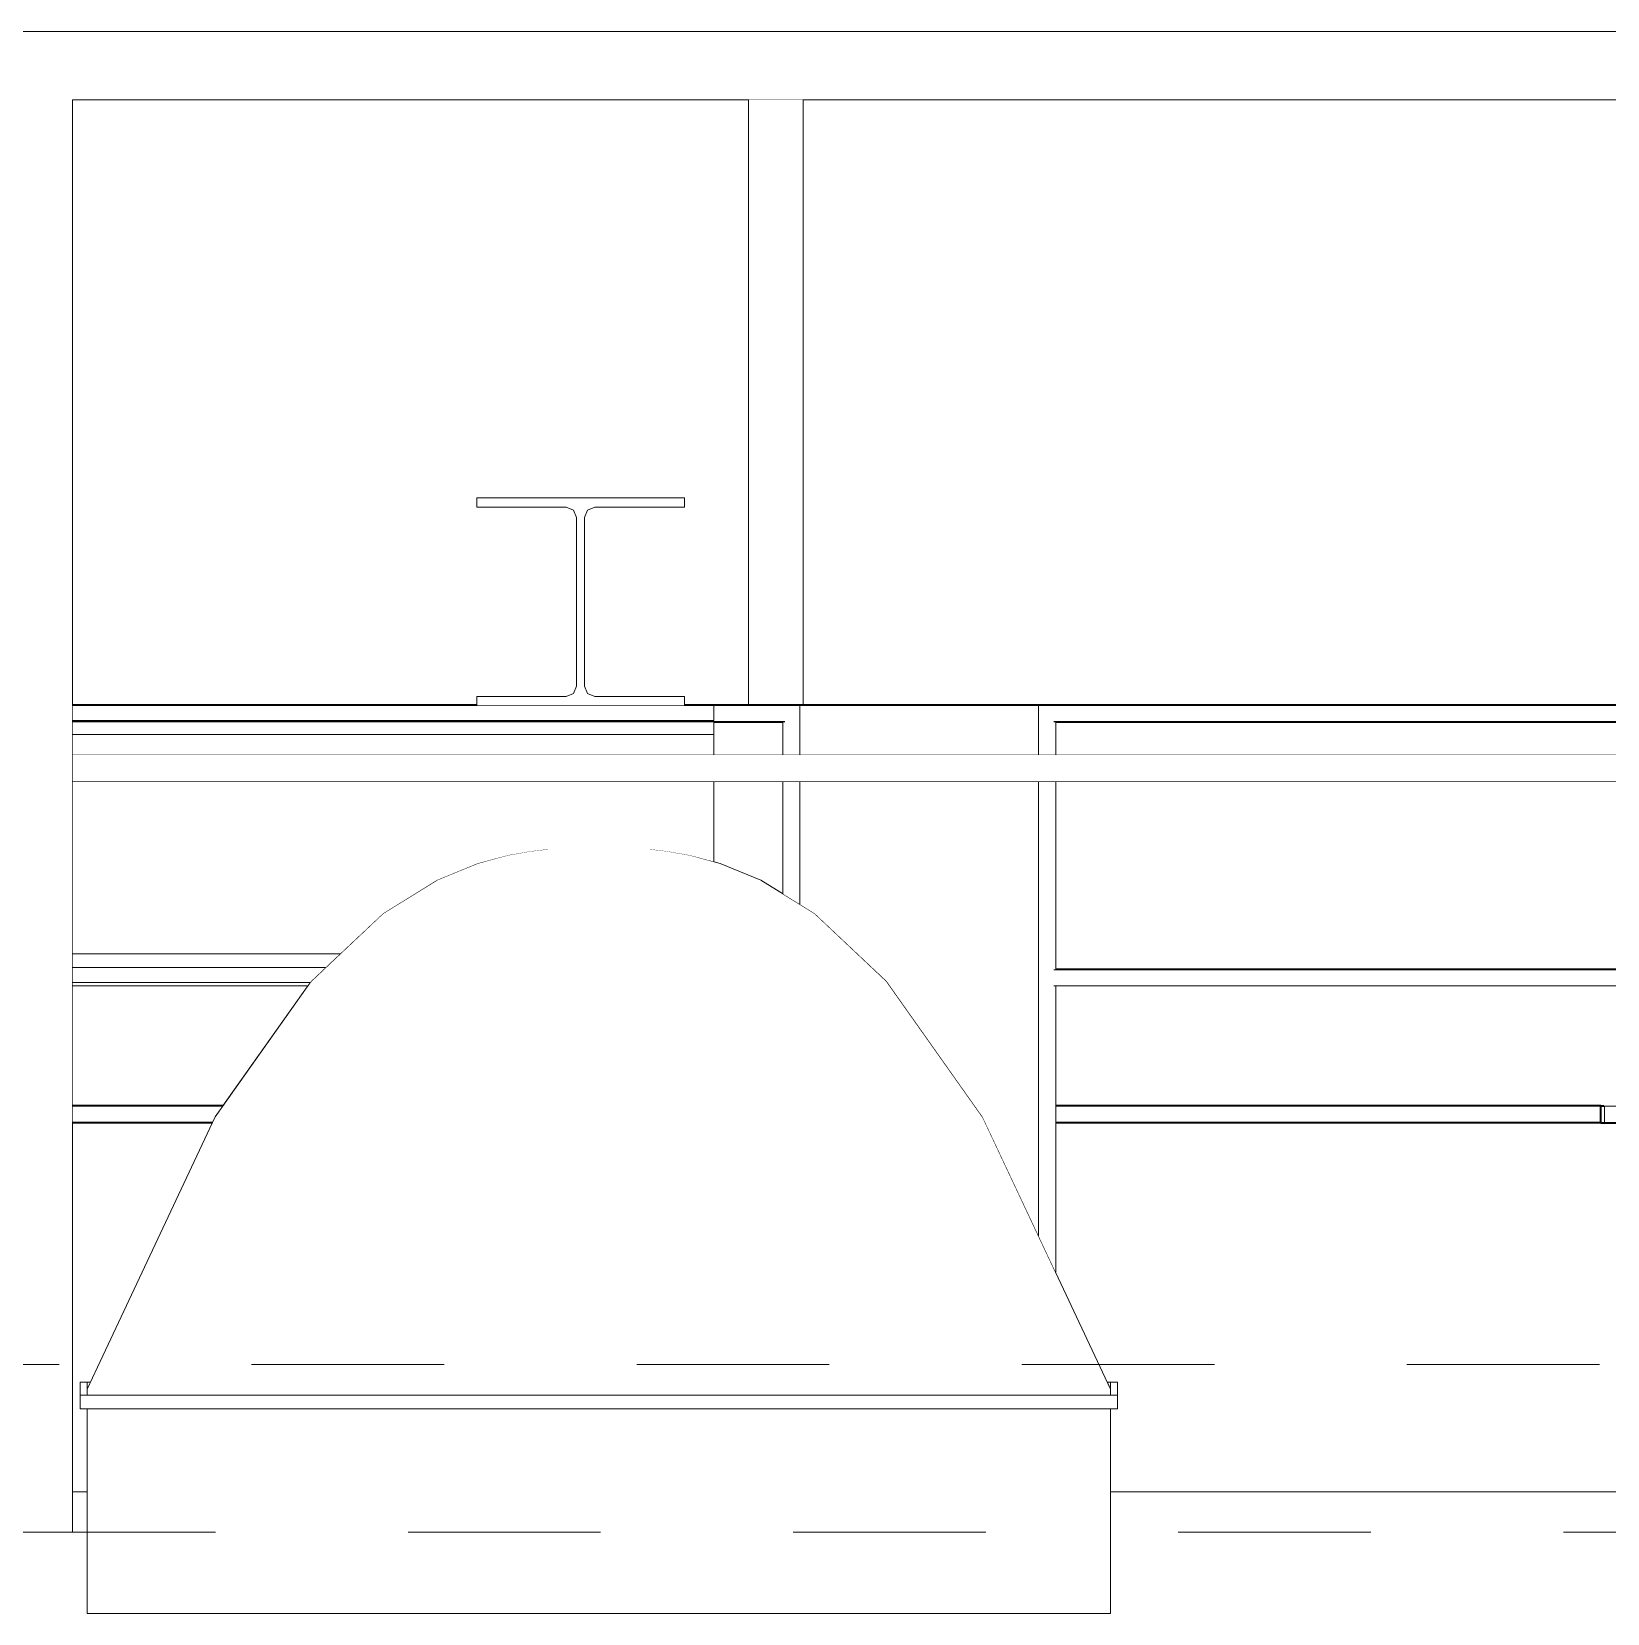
# Model space of a CAD drawing. Header units: millimetres. Extents: x -48147 to 1417267, y -496296 to 18123.
# Drawn here: x 1395486 to 1396641, y -475132 to -473973 of the extents above; entities that cross this region are included whole.
import ezdxf

# ---------------------------------------------------------------- set-up
doc = ezdxf.new("R2010")
doc.units = ezdxf.units.MM
doc.header["$MEASUREMENT"] = 0
doc.linetypes.add('Dashed', pattern=[2822.222233, 1411.111116, -1411.111116])
doc.linetypes.add('Wipeout_Contour', pattern=[1000, 0, -1000])
for name, color, linetype, lineweight, true_color in [('0_Pen_No__105', 7, 'Continuous', 15, 0xa6a6a6), ('New_A-20-M_Roof_Accessory_Pen_No__36', 7, 'Continuous', 35, 0x2a2a2a), ('New_A-20-M_Roof_Pen_No__63', 7, 'Continuous', 20, 0x606060), ('New_A-25-M_Wall_Ext_Pen_No__64', 7, 'Continuous', 20, 0x606060)]:
    doc.layers.add(name, color=color, linetype=linetype, lineweight=lineweight, true_color=true_color)
for name, color, linetype, lineweight in [('A-25-M_Wall_Int_Pen_No__2', 8, 'Continuous', 15), ('New_A-20-M_Roof_Pen_No__92', 8, 'Continuous', 13), ('S-280-M_COLUMN.IFC Import_Pen_No__88', 8, 'Continuous', 20), ('S-280-M_STRUCT_FRAME.IFC Import_Pen_No__90', 8, 'Continuous', 20)]:
    doc.layers.add(name, color=color, linetype=linetype, lineweight=lineweight)
for name, color, linetype in [('New_A-20-M_Roof', 7, 'Continuous'), ('New_A-20-M_Roof_Accessory', 7, 'Continuous'), ('New_A-25-M_Wall_Ext', 7, 'Continuous'), ('S-280-M_COLUMN.IFC Import', 7, 'Continuous'), ('S-280-M_STRUCT_FRAME.IFC Import', 7, 'Continuous')]:
    doc.layers.add(name, color=color, linetype=linetype)

# ---------------------------------------------------------------- blocks, each defined once
blk = doc.blocks.new('Section Elem_74_2', base_point=(1376122.5, -491272.8))
at = {"color": 254, "linetype": 'Wipeout_Contour', "lineweight": 0, "ltscale": 5892337.585180139}
blk.add_wipeout([(1393986.4, -474022.8), (1395496.4, -474022.8), (1395496.4, -473972.8), (1393986.4, -473972.8)], dxfattribs=at).dxf.layer = 'New_A-25-M_Wall_Ext'
at = {"layer": 'New_A-25-M_Wall_Ext_Pen_No__64', "linetype": 'Continuous'}
blk.add_line((1393986.4, -473972.8), (1395496.4, -473972.8), dxfattribs=at)
at = {"color": 254, "linetype": 'Wipeout_Contour', "lineweight": 0, "ltscale": 5895905.23090583}
blk.add_wipeout([(1395476.4, -475072.8), (1395516.4, -475072.8), (1395516.4, -474022.8), (1395476.4, -474022.8)], dxfattribs=at).dxf.layer = 'New_A-25-M_Wall_Ext'
at = {"layer": 'New_A-25-M_Wall_Ext_Pen_No__64', "linetype": 'Continuous'}
for p, q in [((1395516.4, -475072.8), (1395516.4, -474022.8)), ((1395476.4, -475072.8), (1395516.4, -475072.8))]:
    blk.add_line(p, q, dxfattribs=at)
blk = doc.blocks.new('Section Elem_75_2', base_point=(1376122.5, -491272.8))
at = {"color": 254, "linetype": 'Wipeout_Contour', "lineweight": 0, "ltscale": 5898056.680230868}
blk.add_wipeout([(1395496.4, -474022.8), (1397006.4, -474022.8), (1397006.4, -473972.8), (1395496.4, -473972.8)], dxfattribs=at).dxf.layer = 'New_A-25-M_Wall_Ext'
at = {"color": 254, "linetype": 'Wipeout_Contour', "lineweight": 0, "ltscale": 5898707.197559373}
blk.add_wipeout([(1395516.4, -474504.2), (1396986.4, -474504.2), (1396986.4, -474502.8), (1395516.4, -474502.8)], dxfattribs=at).dxf.layer = 'New_A-25-M_Wall_Ext'
at = {"layer": 'New_A-25-M_Wall_Ext_Pen_No__64', "linetype": 'Continuous'}
for p, q in [((1395496.4, -473972.8), (1397006.4, -473972.8)), ((1395516.4, -474022.8), (1396986.4, -474022.8))]:
    blk.add_line(p, q, dxfattribs=at)
at = {"color": 254, "linetype": 'Wipeout_Contour', "lineweight": 0, "ltscale": 5898710.415255815}
blk.add_wipeout([(1395516.4, -474507.8), (1396986.4, -474507.8), (1396986.4, -474504.2), (1395516.4, -474504.2)], dxfattribs=at).dxf.layer = 'New_A-25-M_Wall_Ext'
at = {"color": 254, "linetype": 'Wipeout_Contour', "lineweight": 0, "ltscale": 5898715.988492668}
blk.add_wipeout([(1395516.4, -474512.8), (1396986.4, -474512.8), (1396986.4, -474507.8), (1395516.4, -474507.8)], dxfattribs=at).dxf.layer = 'New_A-25-M_Wall_Ext'
at = {"layer": 'New_A-25-M_Wall_Ext_Pen_No__64', "linetype": 'Continuous'}
blk.add_line((1395516.4, -474502.8), (1396986.4, -474502.8), dxfattribs=at)
at = {"color": 254, "linetype": 'Wipeout_Contour', "lineweight": 0, "ltscale": 5898722.423961329}
blk.add_wipeout([(1395516.4, -474517.8), (1396986.4, -474517.8), (1396986.4, -474512.8), (1395516.4, -474512.8)], dxfattribs=at).dxf.layer = 'New_A-25-M_Wall_Ext'
at = {"color": 254, "linetype": 'Wipeout_Contour', "lineweight": 0, "ltscale": 5898727.997303318}
blk.add_wipeout([(1395516.4, -474521.5), (1396986.4, -474521.5), (1396986.4, -474517.8), (1395516.4, -474517.8)], dxfattribs=at).dxf.layer = 'New_A-25-M_Wall_Ext'
at = {"color": 254, "linetype": 'Wipeout_Contour', "lineweight": 0, "ltscale": 5898731.215090019}
blk.add_wipeout([(1395516.4, -474522.8), (1396986.4, -474522.8), (1396986.4, -474521.5), (1395516.4, -474521.5)], dxfattribs=at).dxf.layer = 'New_A-25-M_Wall_Ext'
at = {"layer": 'New_A-25-M_Wall_Ext_Pen_No__64', "linetype": 'Continuous'}
blk.add_line((1395516.4, -474522.8), (1396986.4, -474522.8), dxfattribs=at)
blk = doc.blocks.new('Section Elem_78_2', base_point=(1376122.5, -491272.8))
at = {"color": 254, "linetype": 'Wipeout_Contour', "lineweight": 0, "ltscale": 7372005.578806518}
blk.add_wipeout([(1396051.8, -474022.8), (1396011.8, -474022.8), (1396011.8, -474466.6), (1396038.4, -474466.6), (1396051.8, -474466.6)], dxfattribs=at).dxf.layer = 'New_A-25-M_Wall_Ext'
at = {"layer": 'New_A-25-M_Wall_Ext_Pen_No__64', "linetype": 'Continuous'}
for p, q in [((1396011.8, -474466.6), (1396011.8, -474022.8)), ((1396051.8, -474466.6), (1396051.8, -474022.8))]:
    blk.add_line(p, q, dxfattribs=at)
blk = doc.blocks.new('Section Elem_105_2', base_point=(1376122.5, -491272.8))
at = {"color": 254, "linetype": 'Wipeout_Contour', "lineweight": 0, "ltscale": 5896436.967705693}
blk.add_wipeout([(1395516.4, -474466.6), (1395516.4, -474466.8), (1395812.6, -474466.8), (1395812.6, -474466.6)], dxfattribs=at).dxf.layer = 'New_A-20-M_Roof_Accessory'
at = {"color": 254, "linetype": 'Wipeout_Contour', "lineweight": 0, "ltscale": 8846812.793069314}
blk.add_wipeout([(1395986.4, -474581.3), (1395991.1, -474582.6), (1396020.7, -474594.8), (1396036.9, -474604.8), (1396036.9, -474522.8), (1395986.4, -474522.8)], dxfattribs=at).dxf.layer = 'New_A-20-M_Roof_Accessory'
at = {"color": 254, "linetype": 'Wipeout_Contour', "lineweight": 0, "ltscale": 8850054.396916982}
blk.add_wipeout([(1396236.9, -474660.3), (1396744.5, -474660.3), (1396744.5, -474566.6), (1396744.9, -474566.6), (1396744.9, -474522.8), (1396236.9, -474522.8)], dxfattribs=at).dxf.layer = 'New_A-20-M_Roof_Accessory'
at = {"color": 254, "linetype": 'Wipeout_Contour', "lineweight": 0, "ltscale": 5896467.288068119}
blk.add_wipeout([(1395516.4, -474670), (1395516.4, -474672.8), (1395688.4, -474672.8), (1395690.4, -474670)], dxfattribs=at).dxf.layer = 'New_A-20-M_Roof_Accessory'
at = {"layer": 'New_A-20-M_Roof_Accessory_Pen_No__36', "linetype": 'Continuous'}
blk.add_line((1395688.4, -474672.8), (1395516.4, -474672.8), dxfattribs=at)
at = {"color": 254, "linetype": 'Wipeout_Contour', "lineweight": 0, "ltscale": 17694253.65781048}
blk.add_wipeout([(1395986.4, -474477.8), (1395516.4, -474477.8), (1395516.4, -474479.1), (1396038.4, -474479.1), (1396038.4, -474466.8), (1396235.4, -474466.8), (1396235.4, -474479.1), (1396843.2, -474479.1), (1396843.2, -474466.6), (1395964.8, -474466.6), (1395964.8, -474466.8), (1395986.4, -474466.8)], dxfattribs=at).dxf.layer = 'New_A-20-M_Roof_Accessory'
at = {"color": 254, "linetype": 'Wipeout_Contour', "lineweight": 0, "ltscale": 5900007.402954465}
blk.add_wipeout([(1396235.4, -474660.3), (1396235.4, -474672.8), (1396843.2, -474672.8), (1396843.2, -474660.3)], dxfattribs=at).dxf.layer = 'New_A-20-M_Roof_Accessory'
at = {"layer": 'New_A-20-M_Roof_Accessory_Pen_No__36', "linetype": 'Continuous'}
for p, q in [((1395812.6, -474466.6), (1395516.4, -474466.6)), ((1396843.2, -474466.6), (1395964.8, -474466.6)), ((1396843.2, -474660.3), (1396235.4, -474660.3)), ((1396843.2, -474672.8), (1396235.4, -474672.8))]:
    blk.add_line(p, q, dxfattribs=at)
at = {"color": 254, "linetype": 'Wipeout_Contour', "lineweight": 0, "ltscale": 5897782.791771133}
blk.add_wipeout([(1395986.4, -474479.1), (1395986.4, -474502.8), (1396036.9, -474502.8), (1396036.9, -474479.1)], dxfattribs=at).dxf.layer = 'New_A-20-M_Roof_Accessory'
at = {"color": 254, "linetype": 'Wipeout_Contour', "lineweight": 0, "ltscale": 5899598.000653756}
blk.add_wipeout([(1396744.9, -474479.1), (1396236.9, -474479.1), (1396236.9, -474502.8), (1396744.9, -474502.8)], dxfattribs=at).dxf.layer = 'New_A-20-M_Roof_Accessory'
at = {"layer": 'New_A-20-M_Roof_Accessory_Pen_No__36', "linetype": 'Continuous'}
for p, q in [((1396038.4, -474479.1), (1395516.4, -474479.1)), ((1396843.2, -474479.1), (1396235.4, -474479.1))]:
    blk.add_line(p, q, dxfattribs=at)
blk = doc.blocks.new('Section Elem_107_2', base_point=(1376122.5, -491272.8))
at = {"color": 254, "linetype": 'Wipeout_Contour', "lineweight": 0, "ltscale": 5901041.668882694}
blk.add_wipeout([(1396842.9, -474579.1), (1396845.7, -474579.1), (1396845.7, -474566.6), (1396842.9, -474566.6)], dxfattribs=at).dxf.layer = 'New_A-20-M_Roof_Accessory'
at = {"color": 254, "linetype": 'Wipeout_Contour', "lineweight": 0, "ltscale": 11801734.36764485}
blk.add_wipeout([(1396638.7, -474760.3), (1396638.7, -474772.8), (1396842.9, -474772.8), (1396842.9, -474760.3), (1396744.7, -474760.3), (1396744.7, -474672.8), (1396736.9, -474672.8), (1396736.9, -474760.3)], dxfattribs=at).dxf.layer = 'New_A-20-M_Roof_Accessory'
at = {"layer": 'New_A-20-M_Roof_Accessory_Pen_No__36', "linetype": 'Continuous'}
for p, q in [((1396736.9, -474672.8), (1396736.9, -474760.3)), ((1396638.7, -474760.3), (1396638.7, -474772.8)), ((1396736.9, -474760.3), (1396638.7, -474760.3)), ((1396638.7, -474772.8), (1396740.8, -474772.8))]:
    blk.add_line(p, q, dxfattribs=at)
at = {"color": 254, "linetype": 'Wipeout_Contour', "lineweight": 0, "ltscale": 8851239.531379264}
blk.add_wipeout([(1396744.5, -474660.3), (1396744.7, -474660.3), (1396744.7, -474579.1), (1396842.9, -474579.1), (1396842.9, -474566.6), (1396744.5, -474566.6)], dxfattribs=at).dxf.layer = 'New_A-20-M_Roof_Accessory'
at = {"color": 254, "linetype": 'Wipeout_Contour', "lineweight": 0, "ltscale": 5900854.694360673}
blk.add_wipeout([(1396747.4, -474672.8), (1396744.7, -474672.8), (1396744.7, -474760.3), (1396747.4, -474760.3)], dxfattribs=at).dxf.layer = 'New_A-20-M_Roof_Accessory'
at = {"color": 254, "linetype": 'Wipeout_Contour', "lineweight": 0, "ltscale": 5901290.957976437}
blk.add_wipeout([(1396842.9, -474772.8), (1396845.7, -474772.8), (1396845.7, -474760.3), (1396842.9, -474760.3)], dxfattribs=at).dxf.layer = 'New_A-20-M_Roof_Accessory'
at = {"layer": 'New_A-20-M_Roof_Accessory_Pen_No__36', "linetype": 'Continuous'}
for p, q in [((1396744.5, -474566.6), (1396842.9, -474566.6)), ((1396842.9, -474566.6), (1396842.9, -474579.1)), ((1396845.7, -474566.6), (1396842.9, -474566.6)), ((1396845.7, -474579.1), (1396845.7, -474566.6)), ((1396845.7, -474579.1), (1396842.9, -474579.1)), ((1396744.7, -474760.3), (1396744.7, -474672.8)), ((1396747.4, -474760.3), (1396747.4, -474672.8)), ((1396744.7, -474760.3), (1396842.9, -474760.3)), ((1396842.9, -474760.3), (1396842.9, -474772.8)), ((1396845.7, -474760.3), (1396842.9, -474760.3)), ((1396845.7, -474772.8), (1396845.7, -474760.3)), ((1396842.9, -474772.8), (1396740.8, -474772.8)), ((1396845.7, -474772.8), (1396842.9, -474772.8))]:
    blk.add_line(p, q, dxfattribs=at)
at = {"color": 254, "linetype": 'Wipeout_Contour', "lineweight": 0, "ltscale": 5900725.20779248}
blk.add_wipeout([(1396744.7, -474660.3), (1396744.8, -474660.3), (1396744.8, -474579.1), (1396744.7, -474579.1)], dxfattribs=at).dxf.layer = 'New_A-20-M_Roof_Accessory'
at = {"color": 254, "linetype": 'Wipeout_Contour', "lineweight": 0, "ltscale": 5900730.418960059}
blk.add_wipeout([(1396744.9, -474579.1), (1396744.9, -474660.3), (1396747.4, -474660.3), (1396747.4, -474579.1)], dxfattribs=at).dxf.layer = 'New_A-20-M_Roof_Accessory'
at = {"layer": 'New_A-20-M_Roof_Accessory_Pen_No__36', "linetype": 'Continuous'}
for p, q in [((1396842.9, -474579.1), (1396744.7, -474579.1)), ((1396744.7, -474660.3), (1396744.7, -474579.1)), ((1396747.4, -474660.3), (1396747.4, -474579.1))]:
    blk.add_line(p, q, dxfattribs=at)
blk = doc.blocks.new('Section Elem_118_2', base_point=(1376122.5, -491272.8))
at = {"color": 254, "linetype": 'Wipeout_Contour', "lineweight": 0, "ltscale": 7370628.25645723}
blk.add_wipeout([(1395516.4, -474760.3), (1395516.4, -474772.8), (1395618.8, -474772.8), (1395620.8, -474768.4), (1395626.5, -474760.3)], dxfattribs=at).dxf.layer = 'New_A-20-M_Roof_Accessory'
at = {"color": 254, "linetype": 'Wipeout_Contour', "lineweight": 0, "ltscale": 5900508.014823024}
blk.add_wipeout([(1396636.3, -474760.3), (1396636.3, -474772.8), (1396638.7, -474772.8), (1396638.7, -474760.3)], dxfattribs=at).dxf.layer = 'New_A-20-M_Roof_Accessory'
at = {"layer": 'New_A-20-M_Roof_Accessory_Pen_No__36', "linetype": 'Continuous'}
blk.add_line((1395618.8, -474772.8), (1395516.4, -474772.8), dxfattribs=at)
at = {"color": 254, "linetype": 'Wipeout_Contour', "lineweight": 0, "ltscale": 5896465.36511769}
blk.add_wipeout([(1395688.4, -474672.8), (1395516.4, -474672.8), (1395516.4, -474760.3), (1395626.5, -474760.3)], dxfattribs=at).dxf.layer = 'New_A-20-M_Roof_Accessory'
at = {"color": 254, "linetype": 'Wipeout_Contour', "lineweight": 0, "ltscale": 5899747.038812355}
blk.add_wipeout([(1396236.9, -474772.8), (1396636.3, -474772.8), (1396636.3, -474760.3), (1396236.9, -474760.3)], dxfattribs=at).dxf.layer = 'New_A-20-M_Roof_Accessory'
at = {"layer": 'New_A-20-M_Roof_Accessory_Pen_No__36', "linetype": 'Continuous'}
for p, q in [((1395626.5, -474760.3), (1395516.4, -474760.3)), ((1396636.3, -474772.8), (1396236.9, -474772.8)), ((1396636.3, -474772.8), (1396638.7, -474772.8))]:
    blk.add_line(p, q, dxfattribs=at)
at = {"color": 254, "linetype": 'Wipeout_Contour', "lineweight": 0, "ltscale": 5899868.444488976}
blk.add_wipeout([(1396734.4, -474672.8), (1396236.9, -474672.8), (1396236.9, -474760.3), (1396734.4, -474760.3)], dxfattribs=at).dxf.layer = 'New_A-20-M_Roof_Accessory'
at = {"layer": 'New_A-20-M_Roof_Accessory_Pen_No__36', "linetype": 'Continuous'}
for p, q in [((1396636.3, -474760.3), (1396236.9, -474760.3)), ((1396636.3, -474760.3), (1396638.7, -474760.3)), ((1396636.3, -474772.8), (1396636.3, -474760.3))]:
    blk.add_line(p, q, dxfattribs=at)
blk = doc.blocks.new('Section Elem_273_2', base_point=(1376122.5, -491272.8))
at = {"layer": 'New_A-20-M_Roof_Pen_No__92', "linetype": 'Continuous'}
for p, q in [((1395516.4, -475043.3), (1395527.1, -475043.3)), ((1396277.1, -475043.3), (1396979.1, -475043.3))]:
    blk.add_line(p, q, dxfattribs=at)
blk = doc.blocks.new('Section Elem_282_2', base_point=(1376122.5, -491272.8))
at = {"color": 254, "linetype": 'Wipeout_Contour', "lineweight": 0, "ltscale": 5898097.640683931}
blk.add_wipeout([(1395527.1, -474982.5), (1395527.1, -475132.4), (1396277.1, -475132.4), (1396277.1, -474982.5)], dxfattribs=at).dxf.layer = 'New_A-20-M_Roof'
at = {"layer": 'New_A-20-M_Roof_Pen_No__63', "linetype": 'Continuous'}
for p, q in [((1395527.1, -475132.4), (1395539.1, -475132.4)), ((1395539.1, -475132.4), (1396265.1, -475132.4)), ((1396265.1, -475132.4), (1396277.1, -475132.4))]:
    blk.add_line(p, q, dxfattribs=at)
at = {"color": 254, "linetype": 'Wipeout_Contour', "lineweight": 0, "ltscale": 5897997.815242598}
blk.add_wipeout([(1395522.1, -474982.5), (1396282.1, -474982.5), (1396282.1, -474977.5), (1395522.1, -474977.5)], dxfattribs=at).dxf.layer = 'New_A-20-M_Roof'
at = {"color": 254, "linetype": 'Wipeout_Contour', "lineweight": 0, "ltscale": 5897991.373188758}
blk.add_wipeout([(1395522.1, -474977.5), (1396282.1, -474977.5), (1396282.1, -474972.5), (1395522.1, -474972.5)], dxfattribs=at).dxf.layer = 'New_A-20-M_Roof'
at = {"layer": 'New_A-20-M_Roof_Pen_No__63', "linetype": 'Continuous'}
for p, q in [((1395522.1, -474982.5), (1396282.1, -474982.5)), ((1395527.1, -475132.4), (1395527.1, -474982.5)), ((1396277.1, -475132.4), (1396277.1, -474982.5))]:
    blk.add_line(p, q, dxfattribs=at)
at = {"color": 254, "linetype": 'Wipeout_Contour', "lineweight": 0, "ltscale": 4422421.055224651}
blk.add_wipeout([(1395529.4, -474963), (1395527.1, -474963), (1395527.1, -474968)], dxfattribs=at).dxf.layer = 'New_A-20-M_Roof'
at = {"color": 254, "linetype": 'Wipeout_Contour', "lineweight": 0, "ltscale": 4424545.734365845}
blk.add_wipeout([(1396274.7, -474963), (1396277.1, -474968), (1396277.1, -474963)], dxfattribs=at).dxf.layer = 'New_A-20-M_Roof'
at = {"color": 254, "linetype": 'Wipeout_Contour', "lineweight": 0, "ltscale": 17693939.2447663}
blk.add_wipeout([(1395522.1, -474962.9), (1395522.1, -474972.5), (1396282.1, -474972.5), (1396282.1, -474962.9), (1396274.7, -474962.9), (1396274.7, -474963), (1396277.1, -474963), (1396277.1, -474972.4), (1395527.1, -474972.4), (1395527.1, -474963), (1395529.4, -474963), (1395529.5, -474962.9)], dxfattribs=at).dxf.layer = 'New_A-20-M_Roof'
at = {"color": 254, "linetype": 'Wipeout_Contour', "lineweight": 0, "ltscale": 7371314.406435161}
blk.add_wipeout([(1395529.4, -474972.4), (1395529.4, -474972.4), (1395543.3, -474972.4), (1396183.3, -474775.4), (1395620.8, -474775.4)], dxfattribs=at).dxf.layer = 'New_A-20-M_Roof'
at = {"color": 254, "linetype": 'Wipeout_Contour', "lineweight": 0, "ltscale": 5898556.386671411}
blk.add_wipeout([(1395543.3, -474972.4), (1396274.8, -474972.4), (1396274.8, -474972.4), (1396183.3, -474775.4)], dxfattribs=at).dxf.layer = 'New_A-20-M_Roof'
at = {"color": 254, "linetype": 'Wipeout_Contour', "lineweight": 0, "ltscale": 4422472.312477814}
blk.add_wipeout([(1395527.1, -474968), (1395620.8, -474775.4), (1395620.8, -474768.4)], dxfattribs=at).dxf.layer = 'New_A-20-M_Roof'
at = {"color": 254, "linetype": 'Wipeout_Contour', "lineweight": 0, "ltscale": 5899097.185635883}
blk.add_wipeout([(1396183.3, -474768.4), (1396183.3, -474775.4), (1396274.8, -474972.4), (1396274.9, -474972.4)], dxfattribs=at).dxf.layer = 'New_A-20-M_Roof'
at = {"color": 254, "linetype": 'Wipeout_Contour', "lineweight": 0, "ltscale": 5899249.510227665}
blk.add_wipeout([(1396277.1, -474968), (1396183.3, -474768.4), (1396274.9, -474972.4), (1396277.1, -474972.4)], dxfattribs=at).dxf.layer = 'New_A-20-M_Roof'
at = {"color": 254, "linetype": 'Wipeout_Contour', "lineweight": 0, "ltscale": 5896595.343996629}
blk.add_wipeout([(1395527.1, -474972.4), (1395529.4, -474972.4), (1395620.8, -474775.4), (1395527.1, -474968)], dxfattribs=at).dxf.layer = 'New_A-20-M_Roof'
at = {"layer": 'New_A-20-M_Roof_Pen_No__63', "linetype": 'Continuous'}
for p, q in [((1395529.5, -474962.9), (1395522.1, -474962.9)), ((1395522.1, -474962.9), (1395522.1, -474972.5)), ((1395527.1, -474972.4), (1395527.1, -474963)), ((1395527.1, -474963), (1395529.4, -474963)), ((1396282.1, -474962.9), (1396274.7, -474962.9)), ((1396274.7, -474963), (1396277.1, -474963)), ((1396277.1, -474963), (1396277.1, -474972.4)), ((1396282.1, -474972.5), (1396282.1, -474962.9)), ((1395522.1, -474972.5), (1396282.1, -474972.5)), ((1395522.1, -474977.5), (1395522.1, -474972.5)), ((1395522.1, -474982.5), (1395522.1, -474977.5)), ((1396277.1, -474972.4), (1395527.1, -474972.4)), ((1396282.1, -474977.5), (1396282.1, -474972.5)), ((1396282.1, -474982.5), (1396282.1, -474977.5))]:
    blk.add_line(p, q, dxfattribs=at)
at = {"color": 254, "linetype": 'Wipeout_Contour', "lineweight": 0, "ltscale": 4422969.450592994}
blk.add_wipeout([(1395620.8, -474775.4), (1396113, -474674.2), (1395691.2, -474674.2)], dxfattribs=at).dxf.layer = 'New_A-20-M_Roof'
at = {"color": 254, "linetype": 'Wipeout_Contour', "lineweight": 0, "ltscale": 4423467.663253674}
blk.add_wipeout([(1396113, -474674.2), (1395620.8, -474775.4), (1396183.3, -474775.4)], dxfattribs=at).dxf.layer = 'New_A-20-M_Roof'
at = {"color": 254, "linetype": 'Wipeout_Contour', "lineweight": 0, "ltscale": 4422565.258982285}
blk.add_wipeout([(1395620.8, -474768.4), (1395691.2, -474674.2), (1395691.2, -474668.9)], dxfattribs=at).dxf.layer = 'New_A-20-M_Roof'
at = {"color": 254, "linetype": 'Wipeout_Contour', "lineweight": 0, "ltscale": 4423899.84930828}
blk.add_wipeout([(1396113, -474668.9), (1396113, -474674.2), (1396183.3, -474775.4)], dxfattribs=at).dxf.layer = 'New_A-20-M_Roof'
at = {"color": 254, "linetype": 'Wipeout_Contour', "lineweight": 0, "ltscale": 4422534.23879695}
blk.add_wipeout([(1395620.8, -474775.4), (1395691.2, -474674.2), (1395620.8, -474768.4)], dxfattribs=at).dxf.layer = 'New_A-20-M_Roof'
at = {"color": 254, "linetype": 'Wipeout_Contour', "lineweight": 0, "ltscale": 4423996.081438865}
blk.add_wipeout([(1396113, -474668.9), (1396183.3, -474775.4), (1396183.3, -474768.4)], dxfattribs=at).dxf.layer = 'New_A-20-M_Roof'
at = {"layer": 'New_A-20-M_Roof_Pen_No__63', "linetype": 'Continuous'}
for p, q in [((1395527.1, -474968), (1395620.8, -474768.4)), ((1396277.1, -474968), (1396183.3, -474768.4))]:
    blk.add_line(p, q, dxfattribs=at)
at = {"color": 254, "linetype": 'Wipeout_Contour', "lineweight": 0, "ltscale": 4422970.662301118}
blk.add_wipeout([(1395743.9, -474623.3), (1395691.2, -474674.2), (1396060.3, -474623.3)], dxfattribs=at).dxf.layer = 'New_A-20-M_Roof'
at = {"color": 254, "linetype": 'Wipeout_Contour', "lineweight": 0, "ltscale": 4423336.152147563}
blk.add_wipeout([(1396060.3, -474623.3), (1395691.2, -474674.2), (1396113, -474674.2)], dxfattribs=at).dxf.layer = 'New_A-20-M_Roof'
at = {"color": 254, "linetype": 'Wipeout_Contour', "lineweight": 0, "ltscale": 4422667.325921627}
blk.add_wipeout([(1395691.2, -474668.9), (1395743.9, -474623.3), (1395743.9, -474619.3)], dxfattribs=at).dxf.layer = 'New_A-20-M_Roof'
at = {"color": 254, "linetype": 'Wipeout_Contour', "lineweight": 0, "ltscale": 4423668.518722706}
blk.add_wipeout([(1396060.3, -474619.3), (1396060.3, -474623.3), (1396113, -474674.2)], dxfattribs=at).dxf.layer = 'New_A-20-M_Roof'
at = {"color": 254, "linetype": 'Wipeout_Contour', "lineweight": 0, "ltscale": 4423732.430255518}
blk.add_wipeout([(1396060.3, -474619.3), (1396113, -474674.2), (1396113, -474668.9)], dxfattribs=at).dxf.layer = 'New_A-20-M_Roof'
at = {"color": 254, "linetype": 'Wipeout_Contour', "lineweight": 0, "ltscale": 4422636.262460016}
blk.add_wipeout([(1395691.2, -474668.9), (1395691.2, -474674.2), (1395743.9, -474623.3)], dxfattribs=at).dxf.layer = 'New_A-20-M_Roof'
at = {"layer": 'New_A-20-M_Roof_Pen_No__63', "linetype": 'Continuous'}
for p, q in [((1395620.8, -474768.4), (1395691.2, -474668.9)), ((1396183.3, -474768.4), (1396113, -474668.9))]:
    blk.add_line(p, q, dxfattribs=at)
at = {"color": 254, "linetype": 'Wipeout_Contour', "lineweight": 0, "ltscale": 4422987.7372729}
blk.add_wipeout([(1395743.9, -474623.3), (1396020.7, -474597.7), (1395783.4, -474597.7)], dxfattribs=at).dxf.layer = 'New_A-20-M_Roof'
at = {"color": 254, "linetype": 'Wipeout_Contour', "lineweight": 0, "ltscale": 4423257.723824618}
blk.add_wipeout([(1396020.7, -474597.7), (1395743.9, -474623.3), (1396060.3, -474623.3)], dxfattribs=at).dxf.layer = 'New_A-20-M_Roof'
at = {"color": 254, "linetype": 'Wipeout_Contour', "lineweight": 0, "ltscale": 4422760.050727149}
blk.add_wipeout([(1395743.9, -474619.3), (1395783.4, -474597.7), (1395783.4, -474594.8)], dxfattribs=at).dxf.layer = 'New_A-20-M_Roof'
at = {"color": 254, "linetype": 'Wipeout_Contour', "lineweight": 0, "ltscale": 4423511.184094436}
blk.add_wipeout([(1396020.7, -474594.8), (1396020.7, -474597.7), (1396060.3, -474623.3)], dxfattribs=at).dxf.layer = 'New_A-20-M_Roof'
at = {"color": 254, "linetype": 'Wipeout_Contour', "lineweight": 0, "ltscale": 4423554.884800147}
blk.add_wipeout([(1396020.7, -474594.8), (1396060.3, -474623.3), (1396060.3, -474619.3)], dxfattribs=at).dxf.layer = 'New_A-20-M_Roof'
at = {"color": 254, "linetype": 'Wipeout_Contour', "lineweight": 0, "ltscale": 4422732.984411655}
blk.add_wipeout([(1395743.9, -474619.3), (1395743.9, -474623.3), (1395783.4, -474597.7)], dxfattribs=at).dxf.layer = 'New_A-20-M_Roof'
at = {"layer": 'New_A-20-M_Roof_Pen_No__63', "linetype": 'Continuous'}
for p, q in [((1395691.2, -474668.9), (1395743.9, -474619.3)), ((1396113, -474668.9), (1396060.3, -474619.3))]:
    blk.add_line(p, q, dxfattribs=at)
at = {"color": 254, "linetype": 'Wipeout_Contour', "lineweight": 0, "ltscale": 4423008.624544891}
blk.add_wipeout([(1395783.4, -474597.7), (1395991.1, -474584.8), (1395813.1, -474584.8)], dxfattribs=at).dxf.layer = 'New_A-20-M_Roof'
at = {"color": 254, "linetype": 'Wipeout_Contour', "lineweight": 0, "ltscale": 4423209.002632258}
blk.add_wipeout([(1395991.1, -474584.8), (1395783.4, -474597.7), (1396020.7, -474597.7)], dxfattribs=at).dxf.layer = 'New_A-20-M_Roof'
at = {"color": 254, "linetype": 'Wipeout_Contour', "lineweight": 0, "ltscale": 4422817.430460555}
blk.add_wipeout([(1395783.4, -474594.8), (1395787.7, -474593.3), (1395813.1, -474582.6)], dxfattribs=at).dxf.layer = 'New_A-20-M_Roof'
at = {"color": 254, "linetype": 'Wipeout_Contour', "lineweight": 0, "ltscale": 4423431.845620923}
blk.add_wipeout([(1396020.7, -474594.8), (1395991.1, -474582.6), (1396020.7, -474597.7)], dxfattribs=at).dxf.layer = 'New_A-20-M_Roof'
at = {"layer": 'New_A-20-M_Roof_Pen_No__63', "linetype": 'Continuous'}
blk.add_line((1396060.3, -474619.3), (1396020.7, -474594.8), dxfattribs=at)
at = {"color": 254, "linetype": 'Wipeout_Contour', "lineweight": 0, "ltscale": 4422841.288865317}
blk.add_wipeout([(1395813.1, -474582.6), (1395787.7, -474593.3), (1395813.1, -474584.8)], dxfattribs=at).dxf.layer = 'New_A-20-M_Roof'
at = {"color": 254, "linetype": 'Wipeout_Contour', "lineweight": 0, "ltscale": 4422815.616737779}
blk.add_wipeout([(1395783.4, -474594.8), (1395783.4, -474597.7), (1395813.1, -474584.8)], dxfattribs=at).dxf.layer = 'New_A-20-M_Roof'
at = {"layer": 'New_A-20-M_Roof_Pen_No__63', "linetype": 'Continuous'}
blk.add_line((1395743.9, -474619.3), (1395783.4, -474594.8), dxfattribs=at)
at = {"color": 254, "linetype": 'Wipeout_Contour', "lineweight": 0, "ltscale": 4423028.329969798}
blk.add_wipeout([(1395813.1, -474584.8), (1395968.8, -474578.3), (1395835.4, -474578.3)], dxfattribs=at).dxf.layer = 'New_A-20-M_Roof'
at = {"color": 254, "linetype": 'Wipeout_Contour', "lineweight": 0, "ltscale": 4423177.511174425}
blk.add_wipeout([(1395968.8, -474578.3), (1395813.1, -474584.8), (1395991.1, -474584.8)], dxfattribs=at).dxf.layer = 'New_A-20-M_Roof'
at = {"color": 254, "linetype": 'Wipeout_Contour', "lineweight": 0, "ltscale": 5897188.017232787}
blk.add_wipeout([(1395813.1, -474582.6), (1395835.4, -474578.3), (1395835.4, -474576.6), (1395813.3, -474582.5)], dxfattribs=at).dxf.layer = 'New_A-20-M_Roof'
at = {"color": 254, "linetype": 'Wipeout_Contour', "lineweight": 0, "ltscale": 4423322.876637384}
blk.add_wipeout([(1395968.8, -474578.3), (1395991.1, -474584.8), (1395968.8, -474576.6)], dxfattribs=at).dxf.layer = 'New_A-20-M_Roof'
at = {"layer": 'New_A-20-M_Roof_Pen_No__63', "linetype": 'Continuous'}
blk.add_line((1395783.4, -474594.8), (1395813.1, -474582.6), dxfattribs=at)
at = {"color": 254, "linetype": 'Wipeout_Contour', "lineweight": 0, "ltscale": 4423045.128874947}
blk.add_wipeout([(1395835.4, -474578.3), (1395952.2, -474574.9), (1395852, -474574.9)], dxfattribs=at).dxf.layer = 'New_A-20-M_Roof'
at = {"color": 254, "linetype": 'Wipeout_Contour', "lineweight": 0, "ltscale": 5897799.703401647}
blk.add_wipeout([(1395968.8, -474576.6), (1395991.1, -474584.8), (1395991.1, -474582.6), (1395990.9, -474582.5)], dxfattribs=at).dxf.layer = 'New_A-20-M_Roof'
at = {"layer": 'New_A-20-M_Roof_Pen_No__63', "linetype": 'Continuous'}
blk.add_line((1396020.7, -474594.8), (1395991.1, -474582.6), dxfattribs=at)
at = {"color": 254, "linetype": 'Wipeout_Contour', "lineweight": 0, "ltscale": 4423156.417162899}
blk.add_wipeout([(1395952.2, -474574.9), (1395835.4, -474578.3), (1395968.8, -474578.3)], dxfattribs=at).dxf.layer = 'New_A-20-M_Roof'
at = {"color": 254, "linetype": 'Wipeout_Contour', "lineweight": 0, "ltscale": 4422948.72595899}
blk.add_wipeout([(1395852, -474573.7), (1395835.4, -474576.6), (1395852, -474574.9)], dxfattribs=at).dxf.layer = 'New_A-20-M_Roof'
at = {"color": 254, "linetype": 'Wipeout_Contour', "lineweight": 0, "ltscale": 4423266.111679531}
blk.add_wipeout([(1395952.2, -474574.9), (1395968.8, -474578.3), (1395952.2, -474573.7)], dxfattribs=at).dxf.layer = 'New_A-20-M_Roof'
at = {"color": 254, "linetype": 'Wipeout_Contour', "lineweight": 0, "ltscale": 4422935.379788414}
blk.add_wipeout([(1395835.4, -474578.3), (1395852, -474574.9), (1395835.4, -474576.6)], dxfattribs=at).dxf.layer = 'New_A-20-M_Roof'
at = {"color": 254, "linetype": 'Wipeout_Contour', "lineweight": 0, "ltscale": 4423281.616432386}
blk.add_wipeout([(1395952.2, -474573.7), (1395968.8, -474578.3), (1395968.8, -474576.6)], dxfattribs=at).dxf.layer = 'New_A-20-M_Roof'
at = {"layer": 'New_A-20-M_Roof_Pen_No__63', "linetype": 'Continuous'}
for p, q in [((1395813.1, -474582.6), (1395835.4, -474576.6)), ((1395991.1, -474582.6), (1395968.8, -474576.6))]:
    blk.add_line(p, q, dxfattribs=at)
at = {"color": 254, "linetype": 'Wipeout_Contour', "lineweight": 0, "ltscale": 4423058.73793202}
blk.add_wipeout([(1395864.6, -474573.2), (1395852, -474574.9), (1395939.6, -474573.2)], dxfattribs=at).dxf.layer = 'New_A-20-M_Roof'
at = {"color": 254, "linetype": 'Wipeout_Contour', "lineweight": 0, "ltscale": 4423141.858915891}
blk.add_wipeout([(1395939.6, -474573.2), (1395852, -474574.9), (1395952.2, -474574.9)], dxfattribs=at).dxf.layer = 'New_A-20-M_Roof'
at = {"color": 254, "linetype": 'Wipeout_Contour', "lineweight": 0, "ltscale": 4422986.344301874}
blk.add_wipeout([(1395852, -474573.7), (1395864.6, -474573.2), (1395864.6, -474572.2)], dxfattribs=at).dxf.layer = 'New_A-20-M_Roof'
at = {"color": 254, "linetype": 'Wipeout_Contour', "lineweight": 0, "ltscale": 4423224.556764417}
blk.add_wipeout([(1395939.6, -474572.2), (1395939.6, -474573.2), (1395952.2, -474574.9)], dxfattribs=at).dxf.layer = 'New_A-20-M_Roof'
at = {"color": 254, "linetype": 'Wipeout_Contour', "lineweight": 0, "ltscale": 4423235.665086182}
blk.add_wipeout([(1395939.6, -474572.2), (1395952.2, -474574.9), (1395952.2, -474573.7)], dxfattribs=at).dxf.layer = 'New_A-20-M_Roof'
at = {"color": 254, "linetype": 'Wipeout_Contour', "lineweight": 0, "ltscale": 4422976.174257152}
blk.add_wipeout([(1395852, -474573.7), (1395852, -474574.9), (1395864.6, -474573.2)], dxfattribs=at).dxf.layer = 'New_A-20-M_Roof'
at = {"layer": 'New_A-20-M_Roof_Pen_No__63', "linetype": 'Continuous'}
for p, q in [((1395835.4, -474576.6), (1395852, -474573.7)), ((1395968.8, -474576.6), (1395952.2, -474573.7))]:
    blk.add_line(p, q, dxfattribs=at)
at = {"color": 254, "linetype": 'Wipeout_Contour', "lineweight": 0, "ltscale": 5897473.256117448}
blk.add_wipeout([(1395864.6, -474573.2), (1395939.6, -474573.2), (1395939.6, -474572.2), (1395864.6, -474572.2)], dxfattribs=at).dxf.layer = 'New_A-20-M_Roof'
at = {"layer": 'New_A-20-M_Roof_Pen_No__63', "linetype": 'Continuous'}
for p, q in [((1395852, -474573.7), (1395864.6, -474572.2)), ((1395952.2, -474573.7), (1395939.6, -474572.2))]:
    blk.add_line(p, q, dxfattribs=at)
blk = doc.blocks.new('Section Elem_571_2', base_point=(1376122.5, -491272.8))
at = {"color": 254, "linetype": 'Wipeout_Contour', "lineweight": 0, "ltscale": 8847928.230364012}
blk.add_wipeout([(1396235.4, -474466.8), (1396233.2, -474466.8), (1396233.2, -474502.8), (1396236.9, -474502.8), (1396236.9, -474479.1), (1396235.4, -474479.1)], dxfattribs=at).dxf.layer = 'S-280-M_COLUMN.IFC Import'
at = {"color": 254, "linetype": 'Wipeout_Contour', "lineweight": 0, "ltscale": 11797756.67125461}
blk.add_wipeout([(1396233.2, -474874.5), (1396236.9, -474882.3), (1396236.9, -474672.8), (1396235.4, -474672.8), (1396235.4, -474660.3), (1396236.9, -474660.3), (1396236.9, -474522.8), (1396233.2, -474522.8)], dxfattribs=at).dxf.layer = 'S-280-M_COLUMN.IFC Import'
at = {"color": 254, "linetype": 'Wipeout_Contour', "lineweight": 0, "ltscale": 5898597.104465344}
blk.add_wipeout([(1396233.2, -474466.8), (1396224.3, -474466.8), (1396224.3, -474502.8), (1396233.2, -474502.8)], dxfattribs=at).dxf.layer = 'S-280-M_COLUMN.IFC Import'
at = {"color": 254, "linetype": 'Wipeout_Contour', "lineweight": 0, "ltscale": 5898866.268461123}
blk.add_wipeout([(1396233.2, -474522.8), (1396224.3, -474522.8), (1396224.3, -474855.5), (1396233.2, -474874.5)], dxfattribs=at).dxf.layer = 'S-280-M_COLUMN.IFC Import'
at = {"layer": 'S-280-M_COLUMN.IFC Import_Pen_No__88', "linetype": 'Continuous'}
for p, q in [((1396235.4, -474466.8), (1396233.2, -474466.8)), ((1396236.9, -474479.1), (1396236.9, -474502.8)), ((1396236.9, -474522.8), (1396236.9, -474660.3)), ((1396236.9, -474672.8), (1396236.9, -474882.3))]:
    blk.add_line(p, q, dxfattribs=at)
at = {"color": 254, "linetype": 'Wipeout_Contour', "lineweight": 0, "ltscale": 5898249.227062261}
blk.add_wipeout([(1396224.3, -474466.8), (1396049.5, -474466.8), (1396049.5, -474502.8), (1396224.3, -474502.8)], dxfattribs=at).dxf.layer = 'S-280-M_COLUMN.IFC Import'
at = {"color": 254, "linetype": 'Wipeout_Contour', "lineweight": 0, "ltscale": 10322263.83479356}
blk.add_wipeout([(1396049.5, -474612.6), (1396060.3, -474619.3), (1396113, -474668.9), (1396183.3, -474768.4), (1396224.3, -474855.5), (1396224.3, -474522.8), (1396049.5, -474522.8)], dxfattribs=at).dxf.layer = 'S-280-M_COLUMN.IFC Import'
at = {"layer": 'S-280-M_COLUMN.IFC Import_Pen_No__88', "linetype": 'Continuous'}
for p, q in [((1396233.2, -474466.8), (1396224.3, -474466.8)), ((1396224.3, -474466.8), (1396224.3, -474502.8)), ((1396224.3, -474522.8), (1396224.3, -474855.5))]:
    blk.add_line(p, q, dxfattribs=at)
at = {"color": 254, "linetype": 'Wipeout_Contour', "lineweight": 0, "ltscale": 5897901.349274155}
blk.add_wipeout([(1396049.5, -474466.8), (1396040.6, -474466.8), (1396040.6, -474502.8), (1396049.5, -474502.8)], dxfattribs=at).dxf.layer = 'S-280-M_COLUMN.IFC Import'
at = {"color": 254, "linetype": 'Wipeout_Contour', "lineweight": 0, "ltscale": 5898006.257469038}
blk.add_wipeout([(1396049.5, -474522.8), (1396040.6, -474522.8), (1396040.6, -474607.1), (1396049.5, -474612.6)], dxfattribs=at).dxf.layer = 'S-280-M_COLUMN.IFC Import'
at = {"layer": 'S-280-M_COLUMN.IFC Import_Pen_No__88', "linetype": 'Continuous'}
for p, q in [((1396224.3, -474466.8), (1396049.5, -474466.8)), ((1396049.5, -474466.8), (1396049.5, -474502.8)), ((1396049.5, -474522.8), (1396049.5, -474612.6))]:
    blk.add_line(p, q, dxfattribs=at)
at = {"color": 254, "linetype": 'Wipeout_Contour', "lineweight": 0, "ltscale": 8846812.01629339}
blk.add_wipeout([(1396038.4, -474479.1), (1396036.9, -474479.1), (1396036.9, -474502.8), (1396040.6, -474502.8), (1396040.6, -474466.8), (1396038.4, -474466.8)], dxfattribs=at).dxf.layer = 'S-280-M_COLUMN.IFC Import'
at = {"color": 254, "linetype": 'Wipeout_Contour', "lineweight": 0, "ltscale": 5897979.887054143}
blk.add_wipeout([(1396040.6, -474522.8), (1396036.9, -474522.8), (1396036.9, -474604.8), (1396040.6, -474607.1)], dxfattribs=at).dxf.layer = 'S-280-M_COLUMN.IFC Import'
at = {"layer": 'S-280-M_COLUMN.IFC Import_Pen_No__88', "linetype": 'Continuous'}
for p, q in [((1396040.6, -474466.8), (1396038.4, -474466.8)), ((1396049.5, -474466.8), (1396040.6, -474466.8)), ((1396036.9, -474479.1), (1396036.9, -474502.8)), ((1396036.9, -474522.8), (1396036.9, -474604.8))]:
    blk.add_line(p, q, dxfattribs=at)
blk = doc.blocks.new('Section Elem_578_2', base_point=(1376122.5, -491272.8))
at = {"color": 254, "linetype": 'Wipeout_Contour', "lineweight": 0, "ltscale": 5896773.28701832}
blk.add_wipeout([(1395516.4, -474466.8), (1395516.4, -474477.8), (1395986.4, -474477.8), (1395986.4, -474466.8)], dxfattribs=at).dxf.layer = 'S-280-M_STRUCT_FRAME.IFC Import'
at = {"color": 254, "linetype": 'Wipeout_Contour', "lineweight": 0, "ltscale": 20640105.53764251}
blk.add_wipeout([(1395986.4, -474522.8), (1395516.4, -474522.8), (1395516.4, -474648.8), (1395712.5, -474648.8), (1395743.9, -474619.3), (1395783.4, -474594.8), (1395813.1, -474582.6), (1395835.4, -474576.6), (1395852, -474573.7), (1395864.6, -474572.2), (1395939.6, -474572.2), (1395952.2, -474573.7), (1395968.8, -474576.6), (1395986.4, -474581.3)], dxfattribs=at).dxf.layer = 'S-280-M_STRUCT_FRAME.IFC Import'
at = {"layer": 'S-280-M_STRUCT_FRAME.IFC Import_Pen_No__90', "linetype": 'Continuous'}
for p, q in [((1395516.4, -474466.8), (1395986.4, -474466.8)), ((1395986.4, -474522.8), (1395986.4, -474581.3))]:
    blk.add_line(p, q, dxfattribs=at)
at = {"color": 254, "linetype": 'Wipeout_Contour', "lineweight": 0, "ltscale": 5896783.127708962}
blk.add_wipeout([(1395516.4, -474479.1), (1395516.4, -474480.8), (1395986.4, -474480.8), (1395986.4, -474479.1)], dxfattribs=at).dxf.layer = 'S-280-M_STRUCT_FRAME.IFC Import'
at = {"color": 254, "linetype": 'Wipeout_Contour', "lineweight": 0, "ltscale": 5896479.417966033}
blk.add_wipeout([(1395712.5, -474648.8), (1395516.4, -474648.8), (1395516.4, -474656), (1395704.8, -474656)], dxfattribs=at).dxf.layer = 'S-280-M_STRUCT_FRAME.IFC Import'
at = {"layer": 'S-280-M_STRUCT_FRAME.IFC Import_Pen_No__90', "linetype": 'Continuous'}
blk.add_line((1395516.4, -474648.8), (1395712.5, -474648.8), dxfattribs=at)
at = {"color": 254, "linetype": 'Wipeout_Contour', "lineweight": 0, "ltscale": 5896788.856800321}
blk.add_wipeout([(1395516.4, -474480.8), (1395516.4, -474488), (1395986.4, -474488), (1395986.4, -474480.8)], dxfattribs=at).dxf.layer = 'S-280-M_STRUCT_FRAME.IFC Import'
at = {"color": 254, "linetype": 'Wipeout_Contour', "lineweight": 0, "ltscale": 5896475.683794986}
blk.add_wipeout([(1395704.8, -474656), (1395516.4, -474656), (1395516.4, -474659), (1395701.7, -474659)], dxfattribs=at).dxf.layer = 'S-280-M_STRUCT_FRAME.IFC Import'
at = {"layer": 'S-280-M_STRUCT_FRAME.IFC Import_Pen_No__90', "linetype": 'Continuous'}
for p, q in [((1395986.4, -474466.8), (1395986.4, -474477.8)), ((1395516.4, -474477.8), (1395986.4, -474477.8)), ((1395986.4, -474479.1), (1395986.4, -474480.8))]:
    blk.add_line(p, q, dxfattribs=at)
at = {"color": 254, "linetype": 'Wipeout_Contour', "lineweight": 0, "ltscale": 5896803.026858225}
blk.add_wipeout([(1395516.4, -474488), (1395516.4, -474502.8), (1395986.4, -474502.8), (1395986.4, -474488)], dxfattribs=at).dxf.layer = 'S-280-M_STRUCT_FRAME.IFC Import'
at = {"color": 254, "linetype": 'Wipeout_Contour', "lineweight": 0, "ltscale": 7370670.294324737}
blk.add_wipeout([(1395701.7, -474659), (1395516.4, -474659), (1395516.4, -474670), (1395690.4, -474670), (1395691.2, -474668.9)], dxfattribs=at).dxf.layer = 'S-280-M_STRUCT_FRAME.IFC Import'
at = {"layer": 'S-280-M_STRUCT_FRAME.IFC Import_Pen_No__90', "linetype": 'Continuous'}
for p, q in [((1395516.4, -474488), (1395986.4, -474488)), ((1395986.4, -474480.8), (1395986.4, -474488)), ((1395986.4, -474488), (1395986.4, -474502.8)), ((1395516.4, -474659), (1395701.7, -474659)), ((1395516.4, -474670), (1395690.4, -474670))]:
    blk.add_line(p, q, dxfattribs=at)
blk = doc.blocks.new('Section Elem_586_2', base_point=(1376122.5, -491272.8))
at = {"color": 254, "linetype": 'Wipeout_Contour', "lineweight": 0, "ltscale": 29485941.1002949}
blk.add_wipeout([(1395964.8, -474314.6), (1395812.6, -474314.6), (1395812.6, -474321.4), (1395878.2, -474321.4), (1395883.5, -474323.6), (1395885.8, -474329), (1395885.8, -474452.6), (1395883.5, -474458), (1395878.2, -474460.2), (1395812.6, -474460.2), (1395812.6, -474466.8), (1395964.8, -474466.8), (1395964.8, -474460.2), (1395899.2, -474460.2), (1395893.8, -474458), (1395891.6, -474452.6), (1395891.6, -474329), (1395893.8, -474323.6), (1395899.2, -474321.4), (1395964.8, -474321.4)], dxfattribs=at).dxf.layer = 'S-280-M_STRUCT_FRAME.IFC Import'
at = {"layer": 'S-280-M_STRUCT_FRAME.IFC Import_Pen_No__90', "linetype": 'Continuous'}
for p, q in [((1395964.8, -474314.6), (1395812.6, -474314.6)), ((1395812.6, -474314.6), (1395812.6, -474321.4)), ((1395964.8, -474321.4), (1395964.8, -474314.6)), ((1395812.6, -474321.4), (1395878.2, -474321.4)), ((1395878.2, -474321.4), (1395883.5, -474323.6)), ((1395883.5, -474323.6), (1395885.8, -474329)), ((1395885.8, -474329), (1395885.8, -474452.6)), ((1395891.6, -474329), (1395893.8, -474323.6)), ((1395891.6, -474452.6), (1395891.6, -474329)), ((1395893.8, -474323.6), (1395899.2, -474321.4)), ((1395899.2, -474321.4), (1395964.8, -474321.4)), ((1395899.2, -474321.4), (1395899.2, -474321.4)), ((1395885.8, -474452.6), (1395883.5, -474458)), ((1395893.8, -474458), (1395891.6, -474452.6)), ((1395812.6, -474460.2), (1395812.6, -474466.8)), ((1395878.2, -474460.2), (1395812.6, -474460.2)), ((1395883.5, -474458), (1395878.2, -474460.2)), ((1395899.2, -474460.2), (1395893.8, -474458)), ((1395964.8, -474460.2), (1395899.2, -474460.2)), ((1395899.2, -474460.2), (1395899.2, -474460.2)), ((1395964.8, -474466.8), (1395964.8, -474460.2))]:
    blk.add_line(p, q, dxfattribs=at)
blk = doc.blocks.new('S-25 Building Section_STORY_MARKER', base_point=(1376122.5, -491272.8))
at = {"layer": '0_Pen_No__105', "linetype": 'Dashed', "ltscale": 0.1}
blk.add_line((1357662.3, -475072.8), (1413604.9, -475072.8), dxfattribs=at)

msp = doc.modelspace()

# ---------------------------------------------------------------- block references
at = {"layer": 'New_A-25-M_Wall_Ext'}
msp.add_blockref('Section Elem_74_2', (1376122.5, -491272.8), dxfattribs=at)

# ---------------------------------------------------------------- next in the draw order: block references
at = {"layer": 'New_A-20-M_Roof'}
msp.add_blockref('Section Elem_273_2', (1376122.5, -491272.8), dxfattribs=at)
at = {"layer": 'New_A-25-M_Wall_Ext'}
msp.add_blockref('Section Elem_75_2', (1376122.5, -491272.8), dxfattribs=at)

# ---------------------------------------------------------------- next in the draw order: block references
msp.add_blockref('Section Elem_78_2', (1376122.5, -491272.8), dxfattribs=at)

# ---------------------------------------------------------------- next in the draw order: block references
at = {"layer": 'New_A-20-M_Roof_Accessory'}
msp.add_blockref('Section Elem_105_2', (1376122.5, -491272.8), dxfattribs=at)

# ---------------------------------------------------------------- next in the draw order: block references
msp.add_blockref('Section Elem_107_2', (1376122.5, -491272.8), dxfattribs=at)

# ---------------------------------------------------------------- next in the draw order: block references
msp.add_blockref('Section Elem_118_2', (1376122.5, -491272.8), dxfattribs=at)

# ---------------------------------------------------------------- next in the draw order: block references
at = {"layer": 'New_A-20-M_Roof'}
msp.add_blockref('Section Elem_282_2', (1376122.5, -491272.8), dxfattribs=at)

# ---------------------------------------------------------------- next in the draw order: linework, layer by layer
at = {"layer": 'A-25-M_Wall_Int_Pen_No__2', "linetype": 'Dashed', "ltscale": 0.1}
msp.add_line((1360652.1, -474950), (1408945.9, -474950), dxfattribs=at)

# ---------------------------------------------------------------- next in the draw order: block references
at = {"layer": 'S-280-M_COLUMN.IFC Import'}
msp.add_blockref('Section Elem_571_2', (1376122.5, -491272.8), dxfattribs=at)
at = {"layer": 'S-280-M_STRUCT_FRAME.IFC Import'}
msp.add_blockref('Section Elem_578_2', (1376122.5, -491272.8), dxfattribs=at)

# ---------------------------------------------------------------- next in the draw order: block references
msp.add_blockref('Section Elem_586_2', (1376122.5, -491272.8), dxfattribs=at)

# ---------------------------------------------------------------- next in the draw order: block references
at = {"linetype": 'Continuous', "lineweight": 0}
msp.add_blockref('S-25 Building Section_STORY_MARKER', (1376122.5, -491272.8), dxfattribs=at)

doc.saveas('drawing.dxf')
